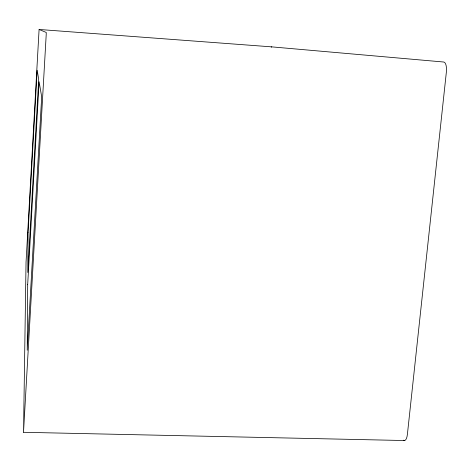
<?xml version="1.0" encoding="UTF-8"?>
<svg xmlns="http://www.w3.org/2000/svg" width="470" height="470" viewBox="0 0 470 470"><rect width="100%" height="100%" fill="white"/><g stroke="black" fill="none" stroke-linecap="round" stroke-linejoin="round"><path stroke-width="0.7" d="M39.092 29.469L26.044 262.148L23.518 432.294L46.201 34.792L46.248 32.471L39.092 29.469L271.725 46.865L443.756 62.022A9.788 3.625 -83.9 0 1 446.353 72.169L407.39 434.427A9.494 3.255 88.5 0 1 403.63 440.196M23.518 432.294L404.453 440.531M271.237 47.223A5.728 1.24 -85.2 0 1 271.725 46.865M27.689 284.379L27.225 350.256L41.525 99.658L41.613 96.403L39.116 81.721L27.689 284.379M28.065 232.491L27.777 272.5L38.587 81.422L38.663 79.042L37.165 70.224L28.065 232.491"/></g></svg>
